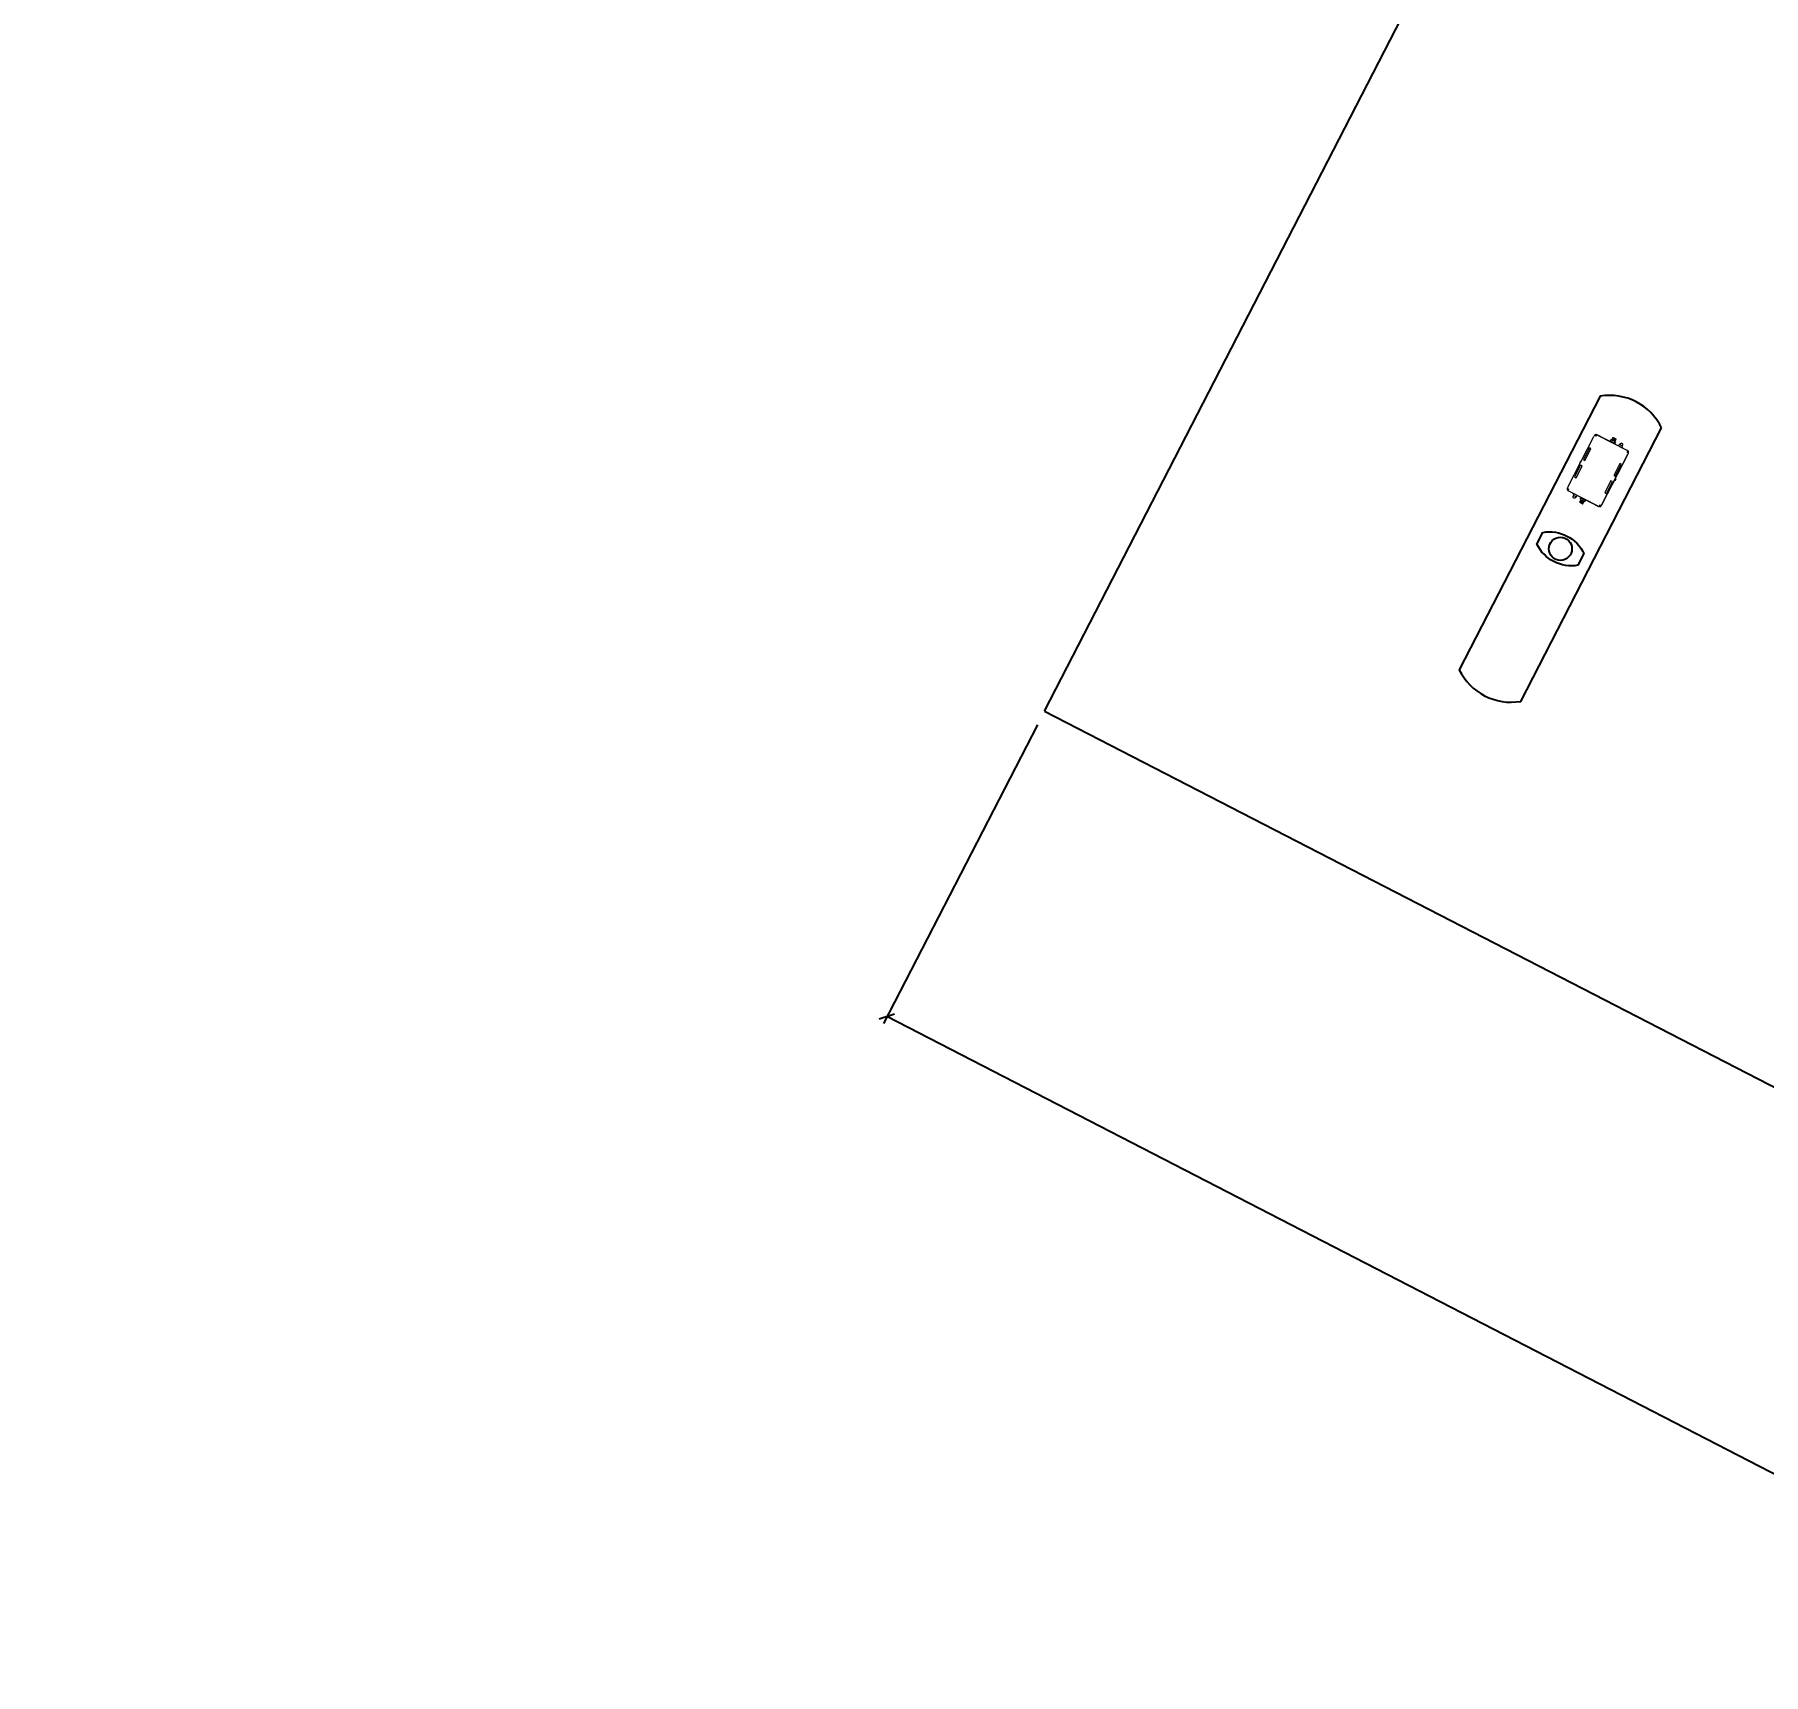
# Model space of a CAD drawing. Header units: millimetres. Extents: x 1111 to 2600, y -509 to -91.
# Drawn here: x 2444.68 to 2467.17, y -220.01 to -198.69 of the extents above; entities that cross this region are included whole.
import ezdxf

# ---------------------------------------------------------------- set-up
doc = ezdxf.new("R2010")
doc.units = ezdxf.units.MM
doc.header["$PDMODE"] = 35
for name, color, linetype in [('ARQ-COTAS', 30, 'Continuous'), ('ARQ-ESTRUTURA', 6, 'Continuous'), ('ARQ-PENA-01', 1, 'Continuous'), ('ARQ-PENA-02', 2, 'Continuous'), ('ARQ-PENA-FINA-CINZA', 8, 'Continuous')]:
    doc.layers.add(name, color=color, linetype=linetype)
doc.styles.add('Romans_Anot', font='romans.shx')
doc.dimstyles.new('Escala 1-100', dxfattribs={"dimtxt": 0.2, "dimasz": 0.15, "dimexe": 0.1, "dimexo": 0.2, "dimgap": 0.15, "dimtad": 1, "dimzin": 4, "dimdsep": 46, "dimtxsty": 'Romans_Anot', "dimblk": 'OBLIQUE', "dimcen": 0.25, "dimclrd": 256, "dimclre": 256, "dimclrt": 2, "dimadec": 0, "dimazin": 0, "dimtfac": 1, "dimtix": 1, "dimtmove": 2, "dimatfit": 3, "dimfxl": 0, "dimlwd": -1, "dimlwe": -1, "dimarcsym": 0})
doc.dimstyles.new('Escala 1-1000', dxfattribs={"dimscale": 10, "dimtxt": 0.2, "dimasz": 0.15, "dimexe": 0.1, "dimexo": 0.2, "dimgap": 0.15, "dimtad": 1, "dimzin": 4, "dimdsep": 46, "dimtxsty": 'Romans_Anot', "dimblk": 'OBLIQUE', "dimcen": 0.25, "dimclrd": 256, "dimclre": 256, "dimclrt": 2, "dimadec": 0, "dimazin": 0, "dimtfac": 1, "dimtix": 1, "dimtmove": 2, "dimatfit": 3, "dimfxl": 0, "dimlwd": -1, "dimlwe": -1, "dimarcsym": 0})

# ---------------------------------------------------------------- blocks, each defined once
blk = doc.blocks.new('BOMBA SUPERIOR')
at = {"layer": 'ARQ-PENA-FINA-CINZA', "lineweight": 5}
for p, q in [((807.327, 416.013), (807.327, 415.964)), ((807.346, 416.013), (807.327, 416.013)), ((807.347, 416.101), (807.346, 416.098)), ((807.346, 416.098), (807.346, 416.094)), ((807.346, 416.094), (807.346, 415.654)), ((807.346, 416.083), (807.346, 416.084)), ((807.346, 416.084), (807.348, 416.084)), ((807.347, 416.083), (807.346, 416.083)), ((807.346, 415.964), (807.346, 416.013)), ((807.348, 416.105), (807.347, 416.103)), ((807.347, 416.103), (807.347, 416.102)), ((807.347, 416.102), (807.347, 416.101)), ((807.349, 416.108), (807.348, 416.105)), ((807.348, 416.084), (807.348, 415.664)), ((807.35, 416.109), (807.349, 416.108)), ((807.351, 416.11), (807.35, 416.109)), ((807.353, 416.112), (807.351, 416.11)), ((807.354, 416.114), (807.353, 416.112)), ((807.355, 416.115), (807.354, 416.114)), ((807.356, 416.116), (807.355, 416.115)), ((807.358, 416.118), (807.356, 416.116)), ((807.36, 416.119), (807.358, 416.118)), ((807.361, 416.12), (807.36, 416.119)), ((807.361, 416.109), (807.36, 416.107)), ((807.36, 416.107), (807.361, 416.104)), ((807.362, 416.12), (807.361, 416.12)), ((807.363, 416.11), (807.361, 416.109)), ((807.361, 416.106), (807.361, 416.107)), ((807.361, 416.107), (807.363, 416.107)), ((807.361, 416.106), (807.361, 416.107)), ((807.363, 416.106), (807.361, 416.106)), ((807.361, 416.104), (807.363, 416.103)), ((807.364, 416.122), (807.362, 416.12)), ((807.365, 416.109), (807.363, 416.11)), ((807.364, 416.109), (807.363, 416.109)), ((807.363, 416.109), (807.363, 416.109)), ((807.363, 416.107), (807.363, 416.109)), ((807.363, 416.109), (807.364, 416.109)), ((807.363, 416.105), (807.363, 416.106)), ((807.363, 416.105), (807.363, 416.105)), ((807.363, 416.105), (807.364, 416.105)), ((807.364, 416.105), (807.363, 416.105)), ((807.363, 416.103), (807.365, 416.104)), ((807.367, 416.123), (807.364, 416.122)), ((807.364, 416.109), (807.364, 416.109)), ((807.364, 416.109), (807.364, 416.107)), ((807.364, 416.107), (807.365, 416.107)), ((807.365, 416.106), (807.364, 416.106)), ((807.364, 416.106), (807.364, 416.105)), ((807.364, 416.105), (807.364, 416.105)), ((807.367, 416.107), (807.365, 416.109)), ((807.365, 416.104), (807.367, 416.107)), ((807.365, 416.107), (807.365, 416.106)), ((807.365, 416.107), (807.365, 416.106)), ((807.368, 416.123), (807.367, 416.123)), ((807.372, 416.123), (807.368, 416.123)), ((807.375, 416.124), (807.372, 416.123)), ((807.376, 416.124), (807.375, 416.124)), ((807.386, 416.124), (807.376, 416.124)), ((807.386, 416.122), (808.126, 416.122)), ((807.387, 416.124), (808.125, 416.124)), ((807.715, 416.107), (807.543, 416.107)), ((807.543, 416.107), (807.543, 416.084)), ((807.543, 416.084), (807.715, 416.084)), ((807.715, 416.084), (807.715, 416.107)), ((807.742, 416.125), (807.745, 416.128)), ((807.742, 416.124), (807.745, 416.127)), ((807.743, 416.125), (807.742, 416.125)), ((807.742, 416.125), (807.742, 416.124)), ((807.745, 416.128), (807.767, 416.128)), ((807.745, 416.127), (807.767, 416.127)), ((807.767, 416.128), (807.77, 416.125)), ((807.767, 416.127), (807.77, 416.124)), ((807.77, 416.125), (807.769, 416.125)), ((807.77, 416.124), (807.77, 416.125)), ((807.968, 416.107), (807.797, 416.107)), ((807.797, 416.107), (807.797, 416.084)), ((807.797, 416.084), (807.968, 416.084)), ((807.968, 416.084), (807.968, 416.107)), ((808.136, 416.124), (808.126, 416.124)), ((808.137, 416.124), (808.136, 416.124)), ((808.14, 416.123), (808.137, 416.124)), ((808.143, 416.123), (808.14, 416.123)), ((808.144, 416.123), (808.143, 416.123)), ((808.147, 416.122), (808.144, 416.123)), ((808.146, 416.109), (808.145, 416.107)), ((808.145, 416.107), (808.146, 416.104)), ((808.149, 416.11), (808.146, 416.109)), ((808.146, 416.104), (808.149, 416.103)), ((808.15, 416.12), (808.147, 416.122)), ((808.148, 416.107), (808.147, 416.107)), ((808.147, 416.107), (808.147, 416.106)), ((808.147, 416.106), (808.147, 416.107)), ((808.147, 416.106), (808.148, 416.106)), ((808.149, 416.109), (808.148, 416.109)), ((808.148, 416.109), (808.148, 416.109)), ((808.148, 416.109), (808.148, 416.107)), ((808.148, 416.109), (808.149, 416.109)), ((808.148, 416.106), (808.148, 416.105)), ((808.148, 416.105), (808.148, 416.105)), ((808.148, 416.105), (808.149, 416.105)), ((808.149, 416.105), (808.148, 416.105)), ((808.151, 416.109), (808.149, 416.11)), ((808.15, 416.109), (808.149, 416.109)), ((808.149, 416.109), (808.149, 416.107)), ((808.149, 416.107), (808.15, 416.107)), ((808.15, 416.106), (808.149, 416.106)), ((808.149, 416.106), (808.149, 416.105)), ((808.149, 416.105), (808.15, 416.105)), ((808.149, 416.103), (808.151, 416.104)), ((808.151, 416.12), (808.15, 416.12)), ((808.15, 416.106), (808.15, 416.107)), ((808.15, 416.107), (808.15, 416.106)), ((808.152, 416.119), (808.151, 416.12)), ((808.152, 416.107), (808.151, 416.109)), ((808.151, 416.104), (808.152, 416.107)), ((808.154, 416.118), (808.152, 416.119)), ((808.156, 416.116), (808.154, 416.118)), ((808.157, 416.115), (808.156, 416.116)), ((808.158, 416.114), (808.157, 416.115)), ((808.159, 416.112), (808.158, 416.114)), ((808.161, 416.11), (808.159, 416.112)), ((808.162, 416.109), (808.161, 416.11)), ((808.162, 416.108), (808.162, 416.109)), ((808.163, 416.105), (808.162, 416.108)), ((808.164, 416.103), (808.163, 416.105)), ((808.165, 416.102), (808.164, 416.103)), ((808.164, 415.664), (808.164, 416.084)), ((808.164, 416.084), (808.166, 416.084)), ((808.165, 416.101), (808.165, 416.102)), ((808.165, 416.098), (808.165, 416.101)), ((808.165, 416.095), (808.165, 416.098)), ((808.166, 416.094), (808.165, 416.095)), ((808.165, 416.084), (808.165, 416.083)), ((808.165, 416.083), (808.166, 416.083)), ((808.166, 415.654), (808.166, 416.094)), ((807.283, 415.897), (807.282, 415.896)), ((807.282, 415.896), (807.282, 415.852)), ((807.283, 415.895), (807.282, 415.896)), ((807.282, 415.876), (807.283, 415.877)), ((807.282, 415.872), (807.283, 415.87)), ((807.282, 415.852), (807.283, 415.853)), ((807.282, 415.852), (807.283, 415.851)), ((807.32, 415.895), (807.283, 415.897)), ((807.283, 415.897), (807.283, 415.897)), ((807.32, 415.893), (807.283, 415.895)), ((807.283, 415.895), (807.283, 415.895)), ((807.283, 415.877), (807.283, 415.877)), ((807.283, 415.877), (807.31, 415.877)), ((807.283, 415.87), (807.283, 415.87)), ((807.283, 415.87), (807.31, 415.87)), ((807.283, 415.853), (807.32, 415.855)), ((807.283, 415.853), (807.283, 415.853)), ((807.283, 415.851), (807.32, 415.852)), ((807.283, 415.851), (807.283, 415.851)), ((807.295, 415.988), (807.296, 415.994)), ((807.296, 415.982), (807.295, 415.988)), ((807.295, 415.874), (807.295, 415.875)), ((807.295, 415.875), (807.311, 415.875)), ((807.295, 415.873), (807.295, 415.874)), ((807.311, 415.873), (807.295, 415.873)), ((807.295, 415.873), (807.295, 415.873)), ((807.295, 415.873), (807.295, 415.873)), ((807.296, 415.994), (807.3, 415.998)), ((807.3, 415.978), (807.296, 415.982)), ((807.3, 415.998), (807.304, 416.002)), ((807.304, 415.974), (807.3, 415.978)), ((807.304, 416.002), (807.31, 416.003)), ((807.31, 415.973), (807.304, 415.974)), ((807.31, 416.003), (807.327, 416.003)), ((807.327, 415.973), (807.31, 415.973)), ((807.321, 415.88), (807.312, 415.879)), ((807.312, 415.879), (807.312, 415.869)), ((807.312, 415.869), (807.312, 415.879)), ((807.312, 415.878), (807.312, 415.878)), ((807.312, 415.878), (807.312, 415.877)), ((807.312, 415.875), (807.312, 415.874)), ((807.312, 415.873), (807.312, 415.873)), ((807.312, 415.87), (807.312, 415.87)), ((807.312, 415.87), (807.312, 415.869)), ((807.312, 415.869), (807.313, 415.869)), ((807.321, 415.867), (807.312, 415.869)), ((807.321, 415.907), (807.32, 415.906)), ((807.32, 415.906), (807.321, 415.906)), ((807.32, 415.906), (807.32, 415.89)), ((807.32, 415.904), (807.32, 415.903)), ((807.321, 415.903), (807.32, 415.903)), ((807.32, 415.903), (807.321, 415.903)), ((807.321, 415.895), (807.32, 415.895)), ((807.32, 415.895), (807.321, 415.895)), ((807.32, 415.89), (807.321, 415.89)), ((807.321, 415.859), (807.32, 415.859)), ((807.32, 415.859), (807.32, 415.842)), ((807.32, 415.852), (807.32, 415.853)), ((807.32, 415.853), (807.321, 415.853)), ((807.321, 415.852), (807.32, 415.852)), ((807.321, 415.845), (807.32, 415.844)), ((807.32, 415.844), (807.321, 415.844)), ((807.32, 415.842), (807.32, 415.841)), ((807.32, 415.841), (807.321, 415.841)), ((807.323, 415.907), (807.321, 415.907)), ((807.321, 415.907), (807.321, 415.907)), ((807.321, 415.903), (807.321, 415.903)), ((807.321, 415.899), (807.322, 415.901)), ((807.321, 415.897), (807.321, 415.899)), ((807.321, 415.892), (807.321, 415.897)), ((807.321, 415.896), (807.321, 415.895)), ((807.321, 415.856), (807.321, 415.892)), ((807.321, 415.851), (807.321, 415.856)), ((807.321, 415.848), (807.321, 415.851)), ((807.322, 415.846), (807.321, 415.848)), ((807.321, 415.841), (807.321, 415.84)), ((807.321, 415.84), (807.322, 415.84)), ((807.322, 415.907), (807.342, 415.907)), ((807.322, 415.903), (807.323, 415.905)), ((807.322, 415.901), (807.322, 415.903)), ((807.322, 415.844), (807.322, 415.846)), ((807.323, 415.843), (807.322, 415.844)), ((807.342, 415.84), (807.322, 415.84)), ((807.322, 415.84), (807.323, 415.84)), ((807.323, 415.905), (807.324, 415.906)), ((807.323, 415.905), (807.323, 415.905)), ((807.323, 415.842), (807.323, 415.843)), ((807.324, 415.842), (807.323, 415.842)), ((807.324, 415.906), (807.342, 415.906)), ((807.342, 415.841), (807.324, 415.842)), ((807.327, 415.964), (807.346, 415.964)), ((807.346, 415.91), (807.338, 415.91)), ((807.338, 415.91), (807.338, 415.837)), ((807.338, 415.837), (807.346, 415.837)), ((807.343, 415.909), (807.342, 415.908)), ((807.342, 415.908), (807.342, 415.839)), ((807.342, 415.907), (807.342, 415.907)), ((807.342, 415.907), (807.342, 415.907)), ((807.342, 415.906), (807.342, 415.907)), ((807.342, 415.906), (807.342, 415.906)), ((807.342, 415.841), (807.342, 415.841)), ((807.342, 415.84), (807.342, 415.84)), ((807.342, 415.839), (807.342, 415.839)), ((807.342, 415.839), (807.343, 415.839)), ((807.344, 415.909), (807.343, 415.909)), ((807.343, 415.839), (807.344, 415.839)), ((807.344, 415.839), (807.344, 415.909)), ((807.344, 415.909), (807.346, 415.909)), ((807.344, 415.839), (807.346, 415.839)), ((807.346, 415.822), (807.346, 415.925)), ((807.346, 415.837), (807.346, 415.91)), ((807.346, 415.839), (807.346, 415.909)), ((807.346, 415.909), (807.346, 415.839)), ((807.346, 415.839), (807.346, 415.839)), ((808.166, 415.822), (808.166, 415.925)), ((808.166, 415.837), (808.166, 415.91)), ((808.166, 415.91), (808.173, 415.91)), ((808.166, 415.839), (808.166, 415.909)), ((808.166, 415.909), (808.166, 415.839)), ((808.167, 415.909), (808.166, 415.909)), ((808.167, 415.839), (808.166, 415.839)), ((808.166, 415.839), (808.166, 415.839)), ((808.173, 415.837), (808.166, 415.837)), ((808.167, 415.909), (808.168, 415.909)), ((808.167, 415.839), (808.167, 415.909)), ((808.168, 415.839), (808.167, 415.839)), ((808.168, 415.909), (808.169, 415.908)), ((808.169, 415.839), (808.168, 415.839)), ((808.169, 415.908), (808.169, 415.839)), ((808.17, 415.907), (808.169, 415.907)), ((808.169, 415.906), (808.169, 415.907)), ((808.17, 415.906), (808.169, 415.906)), ((808.169, 415.841), (808.17, 415.841)), ((808.169, 415.84), (808.17, 415.84)), ((808.169, 415.839), (808.169, 415.839)), ((808.19, 415.907), (808.17, 415.907)), ((808.17, 415.907), (808.17, 415.907)), ((808.188, 415.906), (808.17, 415.906)), ((808.17, 415.841), (808.188, 415.842)), ((808.17, 415.84), (808.19, 415.84)), ((808.173, 415.91), (808.173, 415.837)), ((808.188, 415.907), (808.19, 415.907)), ((808.188, 415.905), (808.188, 415.906)), ((808.189, 415.905), (808.188, 415.905)), ((808.188, 415.842), (808.189, 415.843)), ((808.188, 415.842), (808.188, 415.842)), ((808.19, 415.84), (808.188, 415.84)), ((808.19, 415.903), (808.189, 415.905)), ((808.189, 415.844), (808.19, 415.846)), ((808.189, 415.843), (808.189, 415.844)), ((808.19, 415.907), (808.191, 415.907)), ((808.19, 415.901), (808.19, 415.903)), ((808.19, 415.899), (808.19, 415.901)), ((808.191, 415.897), (808.19, 415.899)), ((808.19, 415.848), (808.191, 415.851)), ((808.19, 415.846), (808.19, 415.848)), ((808.191, 415.841), (808.19, 415.84)), ((808.19, 415.84), (808.19, 415.84)), ((808.191, 415.907), (808.192, 415.906)), ((808.191, 415.903), (808.192, 415.903)), ((808.192, 415.903), (808.191, 415.903)), ((808.191, 415.892), (808.191, 415.897)), ((808.191, 415.896), (808.191, 415.895)), ((808.191, 415.895), (808.192, 415.895)), ((808.191, 415.856), (808.191, 415.892)), ((808.192, 415.89), (808.191, 415.89)), ((808.191, 415.88), (808.199, 415.879)), ((808.191, 415.867), (808.199, 415.869)), ((808.191, 415.859), (808.192, 415.859)), ((808.191, 415.851), (808.191, 415.856)), ((808.191, 415.852), (808.192, 415.852)), ((808.191, 415.845), (808.192, 415.844)), ((808.192, 415.841), (808.191, 415.841)), ((808.192, 415.906), (808.192, 415.906)), ((808.192, 415.906), (808.192, 415.89)), ((808.192, 415.904), (808.192, 415.903)), ((808.192, 415.903), (808.192, 415.903)), ((808.192, 415.895), (808.228, 415.897)), ((808.192, 415.893), (808.228, 415.895)), ((808.192, 415.895), (808.192, 415.895)), ((808.192, 415.859), (808.192, 415.842)), ((808.228, 415.853), (808.192, 415.855)), ((808.192, 415.852), (808.192, 415.853)), ((808.192, 415.853), (808.192, 415.853)), ((808.192, 415.852), (808.228, 415.851)), ((808.192, 415.844), (808.192, 415.844)), ((808.192, 415.842), (808.192, 415.841)), ((808.199, 415.879), (808.199, 415.869)), ((808.199, 415.869), (808.199, 415.879)), ((808.2, 415.878), (808.199, 415.877)), ((808.199, 415.877), (808.199, 415.877)), ((808.199, 415.875), (808.2, 415.874)), ((808.2, 415.873), (808.199, 415.873)), ((808.199, 415.873), (808.199, 415.873)), ((808.199, 415.87), (808.199, 415.87)), ((808.199, 415.87), (808.2, 415.87)), ((808.199, 415.869), (808.2, 415.869)), ((808.2, 415.878), (808.2, 415.878)), ((808.216, 415.875), (808.2, 415.875)), ((808.2, 415.873), (808.216, 415.873)), ((808.2, 415.87), (808.2, 415.869)), ((808.228, 415.877), (808.201, 415.877)), ((808.228, 415.87), (808.201, 415.87)), ((808.217, 415.874), (808.216, 415.875)), ((808.216, 415.873), (808.216, 415.873)), ((808.216, 415.873), (808.217, 415.873)), ((808.217, 415.873), (808.217, 415.874)), ((808.228, 415.897), (808.229, 415.897)), ((808.228, 415.895), (808.229, 415.895)), ((808.229, 415.877), (808.228, 415.877)), ((808.229, 415.87), (808.228, 415.87)), ((808.229, 415.853), (808.228, 415.853)), ((808.228, 415.851), (808.229, 415.851)), ((808.229, 415.897), (808.23, 415.896)), ((808.229, 415.895), (808.23, 415.896)), ((808.23, 415.876), (808.229, 415.877)), ((808.23, 415.872), (808.229, 415.87)), ((808.23, 415.852), (808.229, 415.853)), ((808.229, 415.851), (808.23, 415.852)), ((808.23, 415.896), (808.23, 415.852)), ((807.346, 415.664), (807.346, 415.665)), ((807.346, 415.665), (807.347, 415.665)), ((807.348, 415.664), (807.346, 415.664)), ((807.346, 415.654), (807.346, 415.651)), ((807.346, 415.651), (807.347, 415.647)), ((807.347, 415.647), (807.347, 415.646)), ((807.347, 415.646), (807.348, 415.642)), ((807.348, 415.642), (807.35, 415.639)), ((807.35, 415.639), (807.351, 415.638)), ((807.351, 415.638), (807.353, 415.634)), ((807.353, 415.634), (807.355, 415.632)), ((807.355, 415.632), (807.357, 415.631)), ((807.358, 415.643), (807.357, 415.641)), ((807.357, 415.641), (807.358, 415.639)), ((807.357, 415.631), (807.36, 415.628)), ((807.36, 415.645), (807.358, 415.641)), ((807.36, 415.645), (807.358, 415.643)), ((807.358, 415.641), (807.36, 415.637)), ((807.358, 415.639), (807.36, 415.637)), ((807.361, 415.646), (807.36, 415.645)), ((807.363, 415.646), (807.36, 415.645)), ((807.361, 415.643), (807.36, 415.641)), ((807.36, 415.641), (807.361, 415.638)), ((807.36, 415.637), (807.361, 415.636)), ((807.36, 415.637), (807.363, 415.635)), ((807.36, 415.628), (807.361, 415.627)), ((807.363, 415.646), (807.361, 415.646)), ((807.363, 415.645), (807.361, 415.643)), ((807.361, 415.64), (807.361, 415.641)), ((807.361, 415.641), (807.363, 415.641)), ((807.361, 415.64), (807.361, 415.641)), ((807.363, 415.64), (807.361, 415.64)), ((807.361, 415.638), (807.363, 415.637)), ((807.361, 415.636), (807.363, 415.635)), ((807.361, 415.627), (807.364, 415.626)), ((807.367, 415.645), (807.363, 415.646)), ((807.367, 415.645), (807.363, 415.646)), ((807.365, 415.643), (807.363, 415.645)), ((807.363, 415.641), (807.363, 415.643)), ((807.363, 415.643), (807.364, 415.643)), ((807.364, 415.642), (807.363, 415.642)), ((807.363, 415.642), (807.363, 415.642)), ((807.363, 415.639), (807.363, 415.64)), ((807.363, 415.639), (807.363, 415.639)), ((807.363, 415.639), (807.364, 415.639)), ((807.364, 415.639), (807.363, 415.639)), ((807.363, 415.637), (807.365, 415.638)), ((807.363, 415.635), (807.367, 415.637)), ((807.363, 415.635), (807.367, 415.637)), ((807.364, 415.643), (807.364, 415.641)), ((807.364, 415.642), (807.364, 415.642)), ((807.364, 415.641), (807.365, 415.641)), ((807.365, 415.64), (807.364, 415.64)), ((807.364, 415.64), (807.364, 415.639)), ((807.364, 415.639), (807.364, 415.639)), ((807.364, 415.626), (807.368, 415.625)), ((807.367, 415.641), (807.365, 415.643)), ((807.365, 415.638), (807.367, 415.641)), ((807.365, 415.641), (807.365, 415.64)), ((807.365, 415.641), (807.365, 415.64)), ((807.368, 415.641), (807.367, 415.645)), ((807.368, 415.643), (807.367, 415.645)), ((807.367, 415.637), (807.368, 415.641)), ((807.367, 415.637), (807.368, 415.639)), ((807.369, 415.641), (807.368, 415.643)), ((807.368, 415.639), (807.369, 415.641)), ((807.368, 415.625), (807.369, 415.625)), ((807.369, 415.625), (807.374, 415.624)), ((807.374, 415.624), (807.376, 415.624)), ((807.376, 415.624), (807.386, 415.624)), ((807.386, 415.624), (807.386, 415.626)), ((807.386, 415.626), (808.126, 415.626)), ((807.386, 415.624), (807.387, 415.624)), ((807.387, 415.624), (807.386, 415.624)), ((808.125, 415.624), (807.387, 415.624)), ((807.387, 415.624), (807.388, 415.624)), ((807.716, 415.663), (807.544, 415.663)), ((807.544, 415.663), (807.544, 415.64)), ((807.544, 415.64), (807.716, 415.64)), ((807.716, 415.64), (807.716, 415.663)), ((807.742, 415.623), (807.742, 415.624)), ((807.742, 415.624), (807.745, 415.62)), ((807.745, 415.619), (807.742, 415.623)), ((807.742, 415.623), (807.743, 415.623)), ((807.745, 415.62), (807.767, 415.62)), ((807.767, 415.619), (807.745, 415.619)), ((807.767, 415.62), (807.77, 415.624)), ((807.77, 415.623), (807.767, 415.619)), ((807.77, 415.623), (807.769, 415.623)), ((807.77, 415.624), (807.77, 415.623)), ((807.968, 415.663), (807.796, 415.663)), ((807.796, 415.663), (807.796, 415.64)), ((807.796, 415.64), (807.968, 415.64)), ((807.968, 415.64), (807.968, 415.663)), ((808.125, 415.624), (808.125, 415.624)), ((808.125, 415.624), (808.136, 415.624)), ((808.126, 415.624), (808.125, 415.624)), ((808.126, 415.626), (808.126, 415.624)), ((808.136, 415.624), (808.138, 415.624)), ((808.138, 415.624), (808.142, 415.625)), ((808.142, 415.625), (808.144, 415.625)), ((808.145, 415.645), (808.143, 415.641)), ((808.145, 415.645), (808.143, 415.643)), ((808.143, 415.643), (808.143, 415.641)), ((808.143, 415.641), (808.145, 415.637)), ((808.143, 415.641), (808.143, 415.639)), ((808.143, 415.639), (808.145, 415.637)), ((808.147, 415.646), (808.144, 415.646)), ((808.144, 415.646), (808.144, 415.641)), ((808.144, 415.641), (808.147, 415.641)), ((808.144, 415.625), (808.147, 415.626)), ((808.146, 415.646), (808.145, 415.645)), ((808.149, 415.646), (808.145, 415.645)), ((808.146, 415.643), (808.145, 415.641)), ((808.145, 415.641), (808.146, 415.638)), ((808.145, 415.637), (808.146, 415.636)), ((808.145, 415.637), (808.149, 415.635)), ((808.149, 415.646), (808.146, 415.646)), ((808.149, 415.645), (808.146, 415.643)), ((808.146, 415.638), (808.149, 415.637)), ((808.146, 415.636), (808.149, 415.635)), ((808.147, 415.641), (808.147, 415.646)), ((808.147, 415.641), (808.147, 415.64)), ((808.147, 415.64), (808.147, 415.641)), ((808.147, 415.641), (808.148, 415.641)), ((808.147, 415.64), (808.148, 415.64)), ((808.147, 415.626), (808.15, 415.627)), ((808.148, 415.641), (808.148, 415.643)), ((808.148, 415.643), (808.149, 415.643)), ((808.149, 415.642), (808.148, 415.642)), ((808.148, 415.642), (808.148, 415.642)), ((808.148, 415.64), (808.148, 415.639)), ((808.148, 415.639), (808.148, 415.639)), ((808.148, 415.639), (808.149, 415.639)), ((808.149, 415.639), (808.148, 415.639)), ((808.152, 415.645), (808.149, 415.646)), ((808.152, 415.645), (808.149, 415.646)), ((808.151, 415.643), (808.149, 415.645)), ((808.149, 415.643), (808.149, 415.641)), ((808.15, 415.642), (808.149, 415.642)), ((808.149, 415.641), (808.15, 415.641)), ((808.15, 415.64), (808.149, 415.64)), ((808.149, 415.64), (808.149, 415.639)), ((808.149, 415.639), (808.15, 415.639)), ((808.149, 415.637), (808.151, 415.638)), ((808.149, 415.635), (808.152, 415.637)), ((808.149, 415.635), (808.152, 415.637)), ((808.15, 415.64), (808.15, 415.641)), ((808.15, 415.641), (808.15, 415.64)), ((808.15, 415.627), (808.152, 415.628)), ((808.152, 415.641), (808.151, 415.643)), ((808.151, 415.638), (808.152, 415.641)), ((808.154, 415.641), (808.152, 415.645)), ((808.154, 415.643), (808.152, 415.645)), ((808.152, 415.637), (808.154, 415.641)), ((808.152, 415.637), (808.154, 415.639)), ((808.152, 415.628), (808.155, 415.631)), ((808.154, 415.641), (808.154, 415.643)), ((808.154, 415.639), (808.154, 415.641)), ((808.155, 415.631), (808.157, 415.632)), ((808.157, 415.632), (808.158, 415.634)), ((808.158, 415.634), (808.161, 415.638)), ((808.161, 415.638), (808.162, 415.639)), ((808.162, 415.639), (808.163, 415.642)), ((808.163, 415.642), (808.165, 415.646)), ((808.166, 415.664), (808.164, 415.664)), ((808.166, 415.665), (808.165, 415.665)), ((808.165, 415.665), (808.165, 415.664)), ((808.165, 415.651), (808.166, 415.654)), ((808.165, 415.647), (808.165, 415.651)), ((808.165, 415.646), (808.165, 415.647)), ((808.184, 415.784), (808.166, 415.784)), ((808.166, 415.784), (808.166, 415.734)), ((808.166, 415.734), (808.184, 415.734)), ((808.184, 415.734), (808.184, 415.784)), ((808.184, 415.774), (808.201, 415.774)), ((808.201, 415.745), (808.184, 415.745)), ((808.201, 415.774), (808.207, 415.773)), ((808.207, 415.746), (808.201, 415.745)), ((808.207, 415.773), (808.212, 415.77)), ((808.212, 415.749), (808.207, 415.746)), ((808.212, 415.77), (808.215, 415.765)), ((808.215, 415.754), (808.212, 415.749)), ((808.215, 415.765), (808.216, 415.76)), ((808.216, 415.76), (808.215, 415.754))]:
    blk.add_line(p, q, dxfattribs=at)
for centre, radius in [((807.363, 416.107), 0.00513), ((807.363, 416.107), 0.00546), ((808.148, 416.107), 0.00513), ((808.149, 416.107), 0.00546)]:
    blk.add_circle(centre, radius, dxfattribs=at)
blk = doc.blocks.new('_Oblique')
at = {"color": 0, "linetype": 'ByBlock', "lineweight": -2}
blk.add_line((-0.5, -0.5), (0.5, 0.5), dxfattribs=at)
blk = doc.blocks.new('*D413')
at = {"layer": 'ARQ-COTAS', "transparency": 16777216}
for p, q in [((2459.061, -166.346), (2464.108, -172.063)), ((2388.48, -237.495), (2463.446, -171.313)), ((2384.095, -232.528), (2389.142, -238.245))]:
    blk.add_line(p, q, dxfattribs=at)
at = {"layer": 'DEFPOINTS', "color": 0, "transparency": 16777216}
for p in [(2457.737, -164.846), (2463.446, -171.313), (2382.771, -231.028)]:
    blk.add_point(p, dxfattribs=at)
at = {"layer": 'ARQ-COTAS', "transparency": 16777216, "xscale": 1.5, "yscale": 1.5, "zscale": 1.5}
for p, rotation in [((2463.446, -171.313), 41.43890348108829), ((2388.48, -237.495), 221.4389034810883)]:
    blk.add_blockref('_Oblique', p, dxfattribs=dict(at, rotation=rotation))
at = {"layer": 'ARQ-COTAS', "color": 2, "transparency": 16777216, "insert": (2424.309, -202.53), "char_height": 2, "attachment_point": 5, "rotation": 41.4389, "style": 'Romans_Anot'}
blk.add_mtext('100.00', dxfattribs=at)
blk = doc.blocks.new('*D422')
at = {"layer": 'ARQ-COTAS', "transparency": 16777216}
for p, q in [((2457.725, -207.663), (2455.723, -211.548)), ((2493.812, -231.067), (2455.768, -211.459)), ((2495.895, -227.027), (2493.767, -231.156))]:
    blk.add_line(p, q, dxfattribs=at)
at = {"layer": 'DEFPOINTS', "color": 0, "transparency": 16777216}
for p in [(2457.816, -207.485), (2455.768, -211.459), (2495.986, -226.849)]:
    blk.add_point(p, dxfattribs=at)
at = {"layer": 'ARQ-COTAS', "transparency": 16777216, "xscale": 0.15, "yscale": 0.15, "zscale": 0.15}
for p, rotation in [((2455.768, -211.459), 152.7326999221148), ((2493.812, -231.067), 332.7326999221148)]:
    blk.add_blockref('_Oblique', p, dxfattribs=dict(at, rotation=rotation))
at = {"layer": 'ARQ-COTAS', "color": 2, "transparency": 16777216, "insert": (2474.905, -221.041), "char_height": 0.2, "attachment_point": 5, "rotation": 332.7327, "style": 'Romans_Anot'}
blk.add_mtext('42.80', dxfattribs=at)

msp = doc.modelspace()

# ---------------------------------------------------------------- linework, layer by layer
at = {"layer": 'ARQ-ESTRUTURA', "color": 8}
msp.add_lwpolyline([(2464.756, -205.59, -0.333333), (2464.222, -205.315), (2464.301, -205.162, -0.333333), (2464.835, -205.437)], format="xyb", close=True, dxfattribs=at)
msp.add_circle((2464.529, -205.376), 0.15, dxfattribs=at)
msp.add_circle((2464.529, -205.376), 0.15, dxfattribs=at)
at = {"layer": 'ARQ-PENA-01', "color": 8}
for q in [(2466.979, -189.708), (2486.26, -222.146)]:
    msp.add_line((2457.816, -207.485), q, dxfattribs=at)
at = {"layer": 'ARQ-PENA-02', "color": 8}
msp.add_lwpolyline([(2465.845, -203.804, 0.333333), (2465.045, -203.392), (2463.212, -206.948, 0.333333), (2464.012, -207.36)], format="xyb", close=True, dxfattribs=at)

# ---------------------------------------------------------------- block references
at = {"color": 8, "rotation": 62.73269995827511}
msp.add_blockref('BOMBA SUPERIOR', (2464.61, -1112.886), dxfattribs=at)

# ---------------------------------------------------------------- dimensions: what is measured, and where the dimension line sits
at = {"layer": 'ARQ-COTAS'}
dim = msp.add_aligned_dim(p1=(2382.771, -231.028), p2=(2457.737, -164.846), distance=-8.626, dimstyle='Escala 1-1000', dxfattribs=at)
dim.commit()
dim.dimension.update_dxf_attribs({"geometry": '*D413', "text_midpoint": (2424.309, -202.53)})
dim = msp.add_linear_dim(base=(2455.768, -211.459), p1=(2495.986, -226.849), p2=(2457.816, -207.485), angle=152.7327, dimstyle='Escala 1-100', dxfattribs=at)
dim.commit()
dim.dimension.update_dxf_attribs({"geometry": '*D422', "text_midpoint": (2474.905, -221.041)})

doc.saveas('drawing.dxf')
